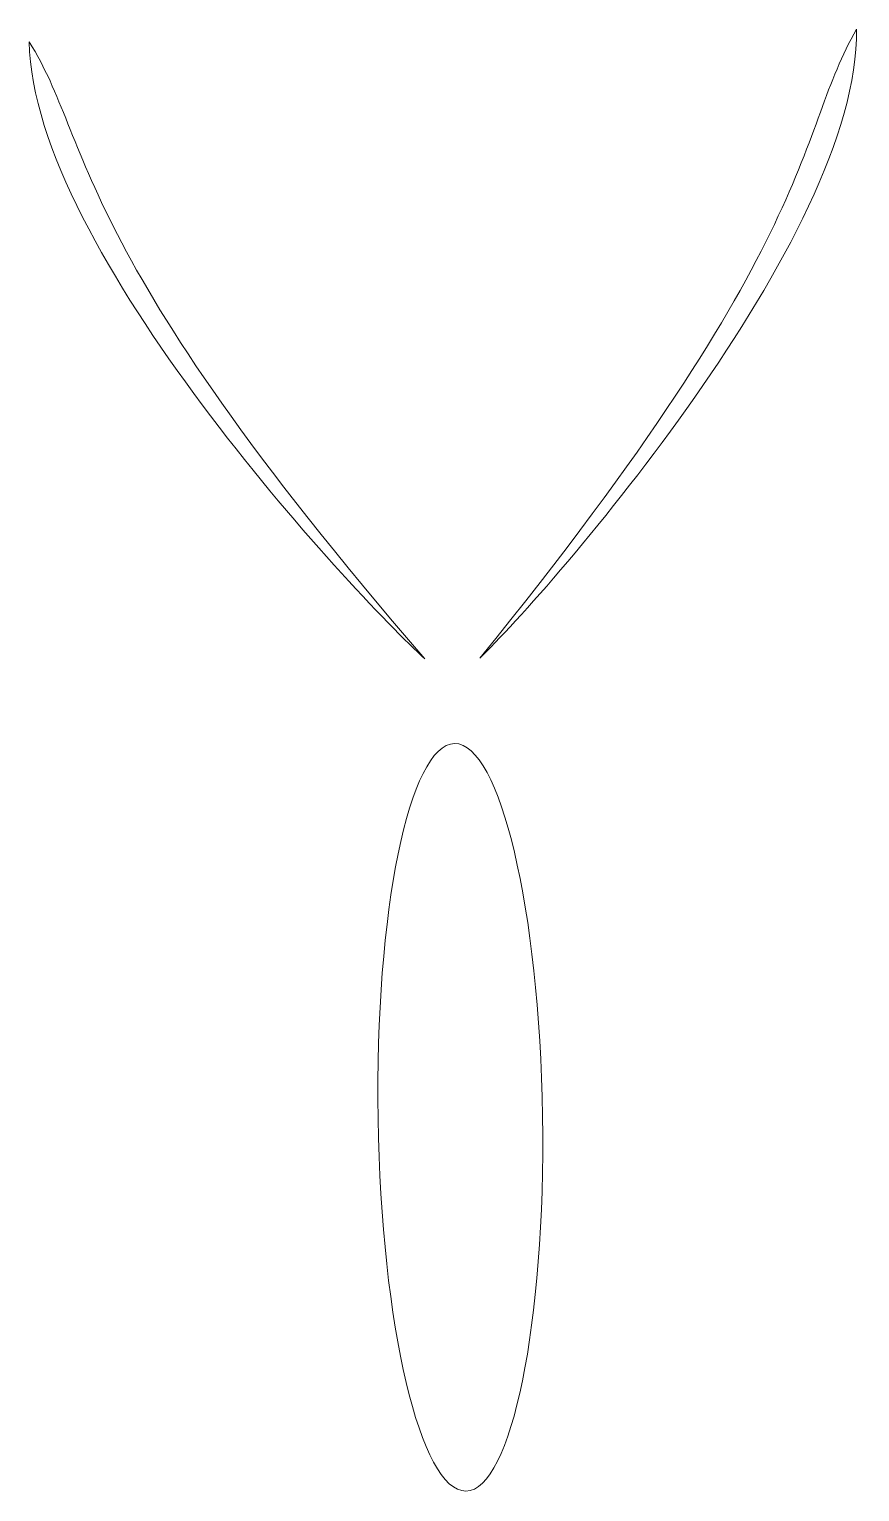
# Model space of a CAD drawing. Header units: centimetres. Extents: x -4.5 to 4.5, y -8 to 8.
import ezdxf

# ---------------------------------------------------------------- set-up
doc = ezdxf.new("R2010")
doc.units = ezdxf.units.CM
doc.header["$MEASUREMENT"] = 0
doc.layers.add('Camada 1', color=7, linetype='Continuous')

msp = doc.modelspace()

# ---------------------------------------------------------------- linework, layer by layer
at = {"layer": 'Camada 1', "lineweight": 5}
for points, knots in [([(-4.50558, 7.82058), (-4.471, 5.55408), (-0.95514, 1.78834), (-0.19512, 1.09911), (-0.19512, 1.09911), (-4.07999, 5.58837), (-3.8079, 6.70023), (-4.50558, 7.82058)], [0, 0, 0, 0, 0.33333333, 0.33333333, 0.33333333, 0.33333333, 1, 1, 1, 1]), ([(4.50544, 7.95793), (4.54016, 5.6914), (1.14063, 1.82031), (0.40202, 1.10821), (0.40202, 1.10821), (4.14823, 5.71373), (3.8425, 6.81683), (4.50544, 7.95793)], [0, 0, 0, 0, 0.33333333, 0.33333333, 0.33333333, 0.33333333, 1, 1, 1, 1]), ([(0.1272, 0.17709), (0.62181, 0.18468), (1.05083, -1.63237), (1.08502, -3.88048), (1.08502, -3.88048), (1.11926, -6.12862), (0.74596, -7.95779), (0.25142, -7.96538), (0.25142, -7.96538), (-0.24322, -7.97279), (-0.67216, -6.15589), (-0.70632, -3.90776), (-0.70632, -3.90776), (-0.74053, -1.65963), (-0.36728, 0.1696), (0.1272, 0.17709)], [0, 0, 0, 0, 0.2, 0.2, 0.2, 0.2, 0.4, 0.4, 0.4, 0.4, 0.6, 0.6, 0.6, 0.6, 1, 1, 1, 1])]:
    msp.add_open_spline(points, degree=3, knots=knots, dxfattribs=at)

doc.saveas('drawing.dxf')
